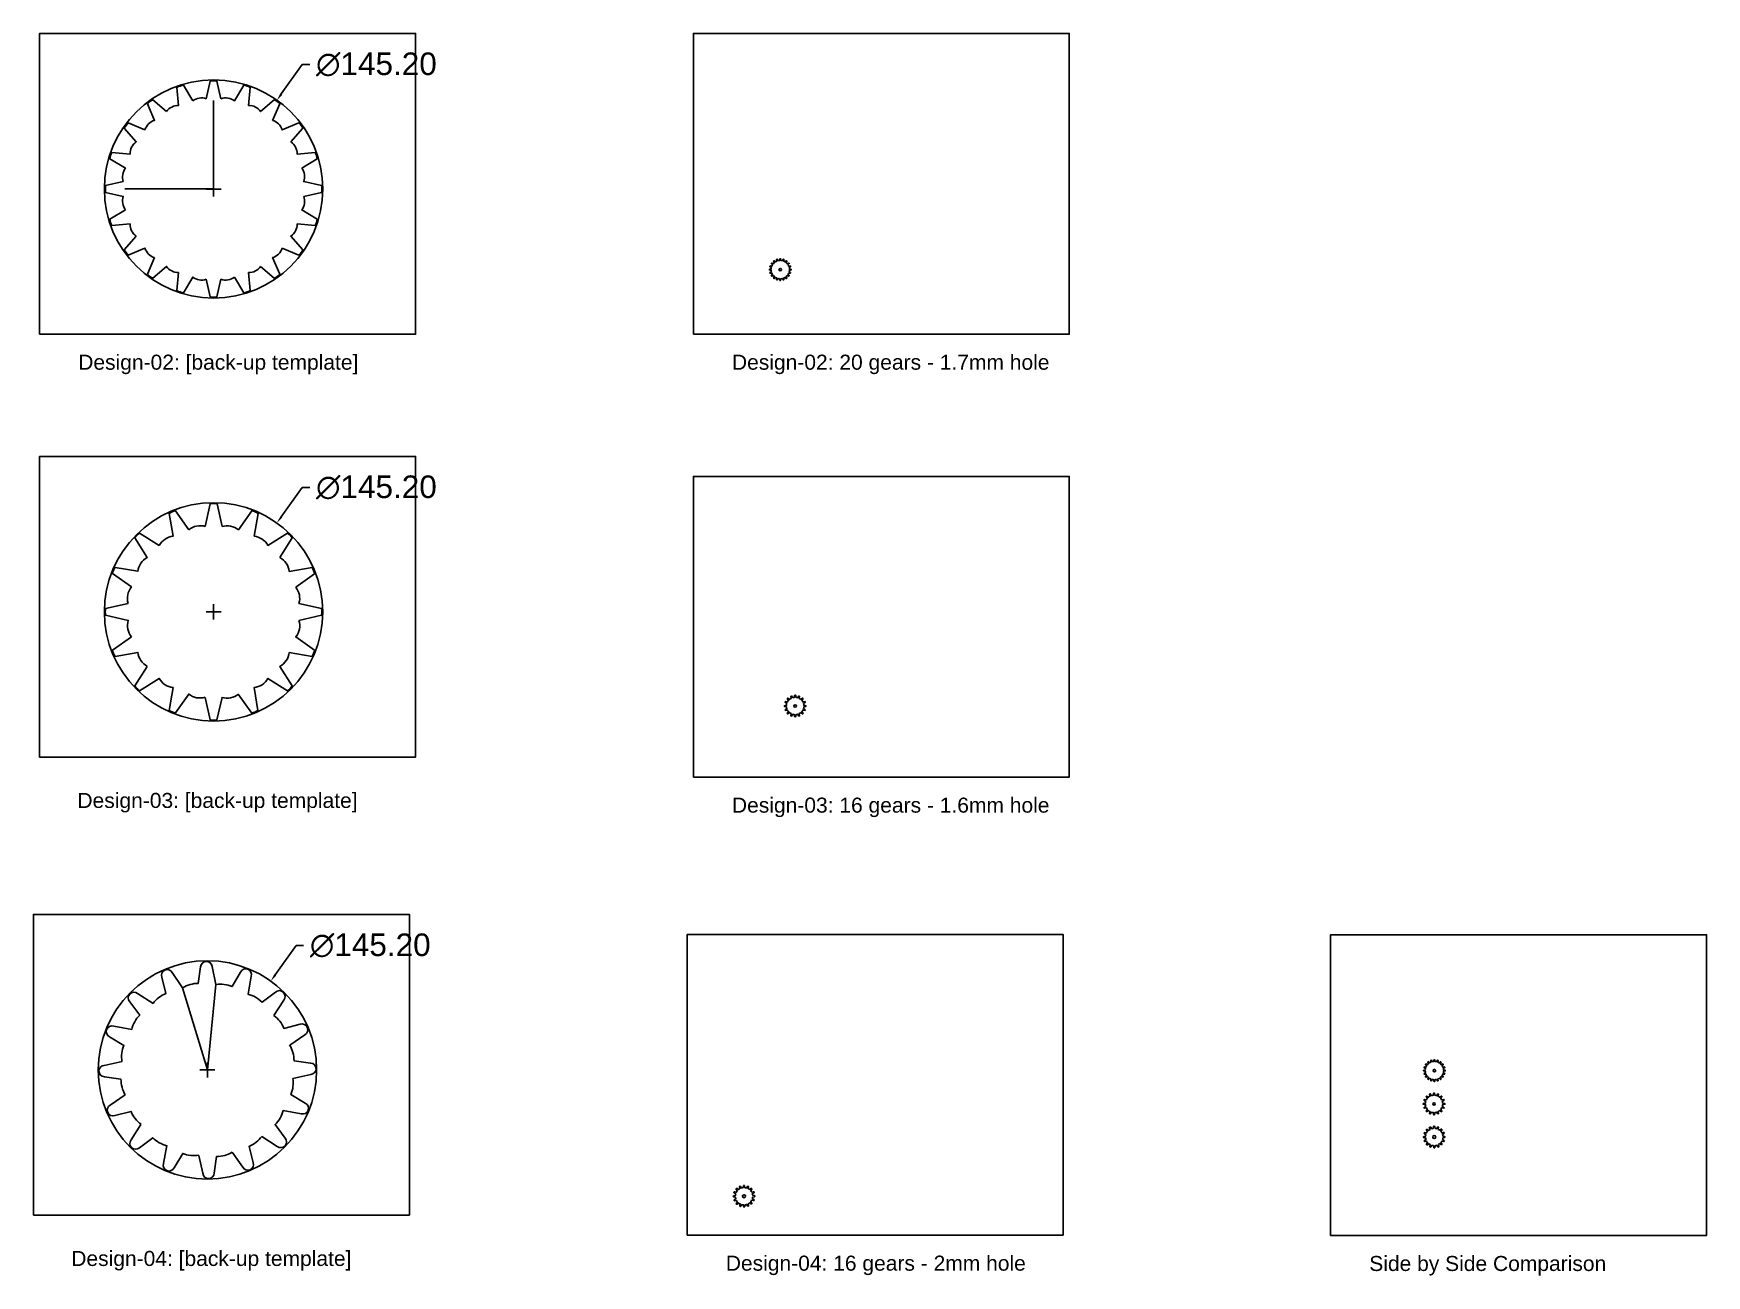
# Model space of a CAD drawing. Header units: millimetres. Extents: x 332 to 1445, y -425 to 401.
import ezdxf

# ---------------------------------------------------------------- set-up
doc = ezdxf.new("R2010")
doc.units = ezdxf.units.MM
doc.header["$MEASUREMENT"] = 0
doc.layers.get('0').update_dxf_attribs({"color": 6})
doc.layers.add('Draw_01', color=5, linetype='Continuous')
doc.layers.add('Servo_9g', color=3, linetype='Continuous')
doc.styles.get("Standard").update_dxf_attribs({"font": 'arial.ttf'})
doc.dimstyles.get("Standard").update_dxf_attribs({"dimtxt": 15, "dimasz": 5, "dimexe": 2, "dimexo": 1, "dimgap": 5, "dimtad": 0, "dimtih": 1, "dimtoh": 1, "dimdec": 1, "dimzin": 0, "dimdsep": 46, "dimtxsty": 'Standard', "dimcen": 5, "dimadec": 0, "dimazin": 0, "dimtfac": 1, "dimtdec": 1, "dimtofl": 0, "dimtmove": 0, "dimatfit": 3, "dimfxl": 1, "dimtolj": 1, "dimtzin": 0, "dimarcsym": 0})

# ---------------------------------------------------------------- blocks, each defined once
blk = doc.blocks.new('*D2')
at = {"layer": 'Defpoints', "color": 0, "transparency": 16777216}
for p in [(494, 357.1), (409.8, 238.9)]:
    blk.add_point(p, dxfattribs=at)
at = {"layer": 'Draw_01', "color": 0, "lineweight": -2, "transparency": 16777216}
for p, q in [((510.9, 380.8), (496.9, 361.2)), ((515.9, 380.8), (510.9, 380.8)), ((451.9, 293), (451.9, 303)), ((446.9, 298), (456.9, 298))]:
    blk.add_line(p, q, dxfattribs=at)
at = {"layer": 'Draw_01', "color": 0, "transparency": 16777216}
blk.add_solid([(496.3, 361.7), (497.6, 360.7), (494, 357.1)], dxfattribs=at)
at = {"layer": 'Draw_01', "color": 0, "transparency": 16777216, "insert": (560.2, 380.8), "char_height": 15, "attachment_point": 5}
blk.add_mtext('\\A1;∅145.20', dxfattribs=at)
blk = doc.blocks.new('*D9')
at = {"layer": 'Defpoints', "color": 0, "transparency": 16777216}
for p in [(494, 75.9), (409.8, -42.4)]:
    blk.add_point(p, dxfattribs=at)
at = {"layer": 'Draw_01', "color": 0, "lineweight": -2, "transparency": 16777216}
for p, q in [((510.9, 99.5), (496.9, 79.9)), ((515.9, 99.5), (510.9, 99.5)), ((446.9, 16.8), (456.9, 16.8)), ((451.9, 11.8), (451.9, 21.8))]:
    blk.add_line(p, q, dxfattribs=at)
at = {"layer": 'Draw_01', "color": 0, "transparency": 16777216}
blk.add_solid([(496.3, 80.4), (497.6, 79.5), (494, 75.9)], dxfattribs=at)
at = {"layer": 'Draw_01', "color": 0, "transparency": 16777216, "insert": (560.2, 99.5), "char_height": 15, "attachment_point": 5}
blk.add_mtext('\\A1;∅145.20', dxfattribs=at)
blk = doc.blocks.new('*U11')
at = {"layer": 'Servo_9g'}
blk.add_lwpolyline([(11.1, -6.5), (7.7, 8.5, 0.09334), (3.2, 8.5), (-0.2, -6.5, 0.246112), (-11.1, -8.7)], format="xyb", dxfattribs=at)
blk = doc.blocks.new('*U12')
at = {"layer": 'Servo_9g', "color": 0, "linetype": 'ByBlock', "lineweight": -2, "transparency": 16777216}
for p, rotation in [((471.1, 77.3), 337.5000000000001), ((422.7, 73.2), 22.49999999999999), ((492.8, 65.4), 315.0000000000001), ((403.3, 57.7), 45.00000000000003), ((508.3, 46), 292.5000000000001), ((391.3, 36), 67.5), ((388.6, 11.3), 90.00000000000001), ((515.2, 22.2), 270), ((395.5, -12.5), 112.5), ((512.5, -2.5), 247.5000000000001), ((500.5, -24.2), 225.0000000000001), ((411, -31.9), 135), ((432.7, -43.8), 157.5), ((481.1, -39.7), 202.5000000000001), ((457.3, -46.6), 180)]:
    blk.add_blockref('*U11', p, dxfattribs=dict(at, rotation=rotation))
blk.add_blockref('*U11', (446.5, 80.1), dxfattribs=at)
blk = doc.blocks.new('*D17')
at = {"layer": 'Defpoints', "color": 0, "transparency": 16777216}
for p in [(490, -228.7), (405.7, -347)]:
    blk.add_point(p, dxfattribs=at)
at = {"layer": 'Draw_01', "color": 0, "lineweight": -2, "transparency": 16777216}
for p, q in [((506.8, -205.1), (492.9, -224.7)), ((511.8, -205.1), (506.8, -205.1)), ((442.8, -287.8), (452.8, -287.8)), ((447.8, -292.8), (447.8, -282.8))]:
    blk.add_line(p, q, dxfattribs=at)
at = {"layer": 'Draw_01', "color": 0, "transparency": 16777216}
blk.add_solid([(492.2, -224.2), (493.5, -225.1), (490, -228.7)], dxfattribs=at)
at = {"layer": 'Draw_01', "color": 0, "transparency": 16777216, "insert": (556.1, -205.1), "char_height": 15, "attachment_point": 5}
blk.add_mtext('\\A1;∅145.20', dxfattribs=at)
blk = doc.blocks.new('*U27')
at = {"layer": 'Servo_9g'}
blk.add_lwpolyline([(11.1, -6.6), (8.5, 5.3, 0.931487), (0.9, 5.1), (-0.7, -5.9, 0.139622), (-11.1, -8.8)], format="xyb", dxfattribs=at)
blk = doc.blocks.new('*U28')
at = {"layer": 'Servo_9g', "color": 0, "linetype": 'ByBlock', "lineweight": -2, "transparency": 16777216}
for p, rotation in [((418.5, -231.3), 22.50000000000002), ((467.1, -227.2), 337.5000000000001), ((399.1, -246.8), 45.00000000000001), ((488.8, -239.1), 315.0000000000001), ((387.1, -268.6), 67.50000000000003), ((504.4, -258.6), 292.5000000000001), ((511.3, -282.4), 270.0000000000001), ((384.4, -293.3), 90), ((508.5, -307.1), 247.5), ((391.3, -317.1), 112.5), ((406.8, -336.6), 135.0000000000001), ((496.5, -328.9), 225), ((477.1, -344.4), 202.5), ((428.5, -348.5), 157.5), ((453.2, -351.3), 180)]:
    blk.add_blockref('*U27', p, dxfattribs=dict(at, rotation=rotation))
blk.add_blockref('*U27', (442.4, -224.4), dxfattribs=at)

msp = doc.modelspace()

# ---------------------------------------------------------------- linework, layer by layer
for points in [[(336.199, 201.442), (336.199, 401.442), (586.199, 401.442), (586.199, 401.442), (586.199, 201.442)], [(770.982, 201.442), (770.982, 401.442), (1020.982, 401.442), (1020.982, 401.442), (1020.982, 201.442)], [(336.199, -79.813), (336.199, 120.187), (586.199, 120.187), (586.199, 120.187), (586.199, -79.813)], [(770.982, -93.129), (770.982, 106.871), (1020.982, 106.871), (1020.982, 106.871), (1020.982, -93.129)], [(332.108, -384.414), (332.108, -184.414), (582.108, -184.414), (582.108, -184.414), (582.108, -384.414)], [(766.891, -397.73), (766.891, -197.73), (1016.891, -197.73), (1016.891, -197.73), (1016.891, -397.73)], [(1194.828, -397.947), (1194.828, -197.947), (1444.828, -197.947), (1444.828, -197.947), (1444.828, -397.947)]]:
    msp.add_lwpolyline(points, close=True)
at = {"layer": 'Servo_9g'}
for q in [(451.899, 356.919), (392.987, 298.007)]:
    msp.add_line((451.899, 298.007), q, dxfattribs=at)
at = {"layer": 'Servo_9g', "color": 4}
for q in [(431.297, -233.2), (453.467, -231.041)]:
    msp.add_line((447.808, -287.849), q, dxfattribs=at)
at = {"layer": 'Servo_9g'}
for points in [[(456.829, 358.031), (454.164, 369.783, 0.09335144), (449.632, 369.782), (446.969, 358.03, 0.25167226), (438.039, 356.617)], [(420.606, 349.466), (411.542, 357.406, 0.09335144), (407.876, 354.742), (412.63, 343.669, 0.25167226), (406.236, 337.277)], [(438.039, 356.617), (431.873, 366.97, 0.09335144), (427.563, 365.569), (428.662, 353.569, 0.25167226), (420.606, 349.466)], [(475.137, 353.57), (476.233, 365.57, 0.09335144), (471.923, 366.97), (465.759, 356.616, 0.25167226), (456.829, 358.031)], [(491.169, 343.67), (495.92, 354.744, 0.09335144), (492.254, 357.407), (483.192, 349.465, 0.25167226), (475.137, 353.57)], [(406.236, 337.277), (395.162, 342.028, 0.09335144), (392.499, 338.361), (400.441, 329.299, 0.25167226), (396.336, 321.244)], [(503.358, 329.3), (511.298, 338.364, 0.09335144), (508.634, 342.03), (497.561, 337.276, 0.25167226), (491.169, 343.67)], [(510.51, 311.867), (520.862, 318.033, 0.09335144), (519.461, 322.343), (507.462, 321.244, 0.25167226), (503.358, 329.3)], [(396.336, 321.244), (384.336, 322.34, 0.09335144), (382.936, 318.031), (393.29, 311.866, 0.25167226), (391.875, 302.937)], [(511.924, 293.077), (523.675, 295.742, 0.09335144), (523.675, 300.274), (511.923, 302.937, 0.25167226), (510.51, 311.867)], [(391.875, 302.937), (380.123, 300.271, 0.09335144), (380.123, 295.74), (391.876, 293.077, 0.25167226), (393.289, 284.147)], [(507.463, 274.769), (519.463, 273.673, 0.09335144), (520.863, 277.983), (510.509, 284.147, 0.25167226), (511.924, 293.077)], [(393.289, 284.147), (382.936, 277.98, 0.09335144), (384.337, 273.671), (396.337, 274.77, 0.25167226), (400.44, 266.714)], [(497.562, 258.737), (508.636, 253.986, 0.09335144), (511.3, 257.652), (503.357, 266.714, 0.25167226), (507.463, 274.769)], [(400.44, 266.714), (392.5, 257.65, 0.09335144), (395.164, 253.984), (406.237, 258.737, 0.25167226), (412.629, 252.344)], [(483.192, 246.548), (492.256, 238.607, 0.09335144), (495.922, 241.271), (491.169, 252.344, 0.25167226), (497.562, 258.737)], [(412.629, 252.344), (407.878, 241.269, 0.09335144), (411.545, 238.606), (420.607, 246.549, 0.25167226), (428.662, 242.443)], [(465.759, 239.396), (471.926, 229.044, 0.09335144), (476.235, 230.444), (475.136, 242.444, 0.25167226), (483.192, 246.548)], [(428.662, 242.443), (427.566, 230.443, 0.09335144), (431.875, 229.043), (438.04, 239.397, 0.25167226), (446.969, 237.982)], [(446.969, 237.982), (449.635, 226.23, 0.09335144), (454.166, 226.231), (456.829, 237.983, 0.25167226), (465.759, 239.396)]]:
    msp.add_lwpolyline(points, format="xyb", dxfattribs=at)
for points in [[(827.394, 250.248), (826.777, 251.283, 0.09335144), (826.346, 251.143), (826.456, 249.943, 0.25167226), (825.651, 249.532), (824.744, 250.326, 0.09335144), (824.378, 250.06), (824.853, 248.953, 0.25167226), (824.214, 248.314), (823.106, 248.789, 0.09335144), (822.84, 248.422), (823.634, 247.516, 0.25167226), (823.224, 246.71), (822.024, 246.82, 0.09335144), (821.884, 246.389), (822.919, 245.773, 0.25167226), (822.778, 244.88), (821.602, 244.613, 0.09335144), (821.602, 244.16), (822.778, 243.894, 0.25167226), (822.919, 243.001), (821.884, 242.384, 0.09335144), (822.024, 241.953), (823.224, 242.063, 0.25167226), (823.634, 241.257), (822.84, 240.351, 0.09335144), (823.106, 239.984), (824.214, 240.46, 0.25167226), (824.853, 239.82), (824.378, 238.713, 0.09335144), (824.745, 238.447), (825.651, 239.241, 0.25167226), (826.456, 238.83), (826.347, 237.63, 0.09335144), (826.778, 237.49), (827.394, 238.526, 0.25167226), (828.287, 238.384), (828.554, 237.209, 0.09335144), (829.007, 237.209), (829.273, 238.384, 0.25167226), (830.166, 238.526), (830.783, 237.49, 0.09335144), (831.214, 237.63), (831.104, 238.83, 0.25167226), (831.909, 239.241), (832.816, 238.447, 0.09335144), (833.182, 238.713), (832.707, 239.82, 0.25167226), (833.346, 240.46), (834.454, 239.984, 0.09335144), (834.72, 240.351), (833.926, 241.257, 0.25167226), (834.336, 242.063), (835.536, 241.953, 0.09335144), (835.676, 242.384), (834.641, 243.001, 0.25167226), (834.782, 243.894), (835.958, 244.16, 0.09335144), (835.958, 244.613), (834.782, 244.88, 0.25167226), (834.641, 245.773), (835.676, 246.389, 0.09335144), (835.536, 246.82), (834.336, 246.71, 0.25167226), (833.926, 247.516), (834.72, 248.422, 0.09335144), (834.453, 248.789), (833.346, 248.314, 0.25167226), (832.707, 248.953), (833.182, 250.06, 0.09335144), (832.815, 250.327), (831.909, 249.532, 0.25167226), (831.104, 249.943), (831.213, 251.143, 0.09335144), (830.782, 251.283), (830.166, 250.247, 0.25167226), (829.273, 250.389), (829.006, 251.564, 0.09335144), (828.553, 251.564), (828.287, 250.389, 0.25167226)], [(837.052, -40.371), (836.166, -39.118, 0.09333981), (835.747, -39.292), (836.007, -40.805, 0.24611161), (835.087, -41.419), (833.788, -40.601, 0.09333981), (833.468, -40.921), (834.286, -42.22, 0.24611161), (833.672, -43.139), (832.159, -42.88, 0.09333981), (831.985, -43.299), (833.239, -44.185, 0.24611161), (833.023, -45.27), (831.526, -45.61, 0.09333981), (831.526, -46.063), (833.023, -46.402, 0.24611161), (833.238, -47.487), (831.985, -48.374, 0.09333981), (832.159, -48.792), (833.672, -48.533, 0.24611161), (834.286, -49.453), (833.468, -50.751, 0.09333981), (833.788, -51.072), (835.087, -50.253, 0.24611161), (836.007, -50.868), (835.747, -52.381, 0.09333981), (836.166, -52.554), (837.052, -51.301, 0.24611161), (838.137, -51.517), (838.477, -53.014, 0.09333981), (838.93, -53.014), (839.269, -51.517, 0.24611161), (840.354, -51.301), (841.241, -52.554, 0.09333981), (841.66, -52.381), (841.4, -50.868, 0.24611161), (842.32, -50.253), (843.619, -51.072, 0.09333981), (843.939, -50.751), (843.12, -49.453, 0.24611161), (843.735, -48.533), (845.248, -48.792, 0.09333981), (845.421, -48.374), (844.168, -47.487, 0.24611161), (844.384, -46.402), (845.881, -46.063, 0.09333981), (845.881, -45.61), (844.384, -45.27, 0.24611161), (844.168, -44.185), (845.421, -43.299, 0.09333981), (845.248, -42.88), (843.735, -43.14, 0.24611161), (843.12, -42.22), (843.939, -40.921, 0.09333981), (843.618, -40.601), (842.32, -41.419, 0.24611161), (841.4, -40.804), (841.659, -39.292, 0.09333981), (841.241, -39.118), (840.354, -40.371, 0.24611161), (839.269, -40.155), (838.93, -38.659, 0.09333981), (838.477, -38.659), (838.137, -40.156, 0.24611161)], [(1262.45, -282.415), (1261.834, -281.38, 0.09335144), (1261.403, -281.52), (1261.513, -282.72, 0.25167226), (1260.707, -283.13), (1259.801, -282.336, 0.09335144), (1259.434, -282.602), (1259.909, -283.71, 0.25167226), (1259.27, -284.349), (1258.163, -283.874, 0.09335144), (1257.896, -284.24), (1258.691, -285.147, 0.25167226), (1258.28, -285.952), (1257.08, -285.843, 0.09335144), (1256.94, -286.273), (1257.975, -286.89, 0.25167226), (1257.834, -287.783), (1256.659, -288.049, 0.09335144), (1256.659, -288.503), (1257.834, -288.769, 0.25167226), (1257.975, -289.662), (1256.94, -290.279, 0.09335144), (1257.08, -290.709), (1258.28, -290.6, 0.25167226), (1258.691, -291.405), (1257.896, -292.312, 0.09335144), (1258.163, -292.678), (1259.27, -292.203, 0.25167226), (1259.909, -292.842), (1259.434, -293.95, 0.09335144), (1259.801, -294.216), (1260.707, -293.422, 0.25167226), (1261.513, -293.832), (1261.403, -295.032, 0.09335144), (1261.834, -295.172), (1262.45, -294.137, 0.25167226), (1263.343, -294.278), (1263.61, -295.453, 0.09335144), (1264.063, -295.453), (1264.329, -294.278, 0.25167226), (1265.222, -294.137), (1265.839, -295.172, 0.09335144), (1266.27, -295.032), (1266.16, -293.832, 0.25167226), (1266.966, -293.422), (1267.872, -294.216, 0.09335144), (1268.239, -293.949), (1267.763, -292.842, 0.25167226), (1268.403, -292.203), (1269.51, -292.678, 0.09335144), (1269.776, -292.311), (1268.982, -291.405, 0.25167226), (1269.393, -290.6), (1270.593, -290.709, 0.09335144), (1270.733, -290.278), (1269.697, -289.662, 0.25167226), (1269.839, -288.769), (1271.014, -288.502, 0.09335144), (1271.014, -288.049), (1269.839, -287.783, 0.25167226), (1269.697, -286.89), (1270.733, -286.273, 0.09335144), (1270.593, -285.842), (1269.393, -285.952, 0.25167226), (1268.982, -285.147), (1269.776, -284.24, 0.09335144), (1269.51, -283.874), (1268.403, -284.349, 0.25167226), (1267.763, -283.71), (1268.239, -282.602, 0.09335144), (1267.872, -282.336), (1266.966, -283.13, 0.25167226), (1266.16, -282.72), (1266.27, -281.52, 0.09335144), (1265.839, -281.38), (1265.222, -282.415, 0.25167226), (1264.329, -282.273), (1264.063, -281.098, 0.09335144), (1263.61, -281.098), (1263.343, -282.274, 0.25167226)], [(1261.948, -304.965), (1261.061, -303.712, 0.09333981), (1260.643, -303.885), (1260.902, -305.398, 0.24611161), (1259.982, -306.012), (1258.684, -305.194, 0.09333981), (1258.363, -305.515), (1259.182, -306.813, 0.24611161), (1258.567, -307.733), (1257.054, -307.474, 0.09333981), (1256.881, -307.892), (1258.134, -308.778, 0.24611161), (1257.918, -309.864), (1256.421, -310.203, 0.09333981), (1256.421, -310.656), (1257.918, -310.995, 0.24611161), (1258.134, -312.081), (1256.881, -312.967, 0.09333981), (1257.055, -313.386), (1258.567, -313.126, 0.24611161), (1259.182, -314.046), (1258.364, -315.345, 0.09333981), (1258.684, -315.665), (1259.982, -314.847, 0.24611161), (1260.902, -315.461), (1260.643, -316.974, 0.09333981), (1261.062, -317.147), (1261.948, -315.894, 0.24611161), (1263.033, -316.11), (1263.373, -317.607, 0.09333981), (1263.826, -317.607), (1264.165, -316.11, 0.24611161), (1265.25, -315.894), (1266.137, -317.147, 0.09333981), (1266.555, -316.974), (1266.296, -315.461, 0.24611161), (1267.216, -314.847), (1268.514, -315.665, 0.09333981), (1268.835, -315.345), (1268.016, -314.046, 0.24611161), (1268.631, -313.126), (1270.144, -313.385, 0.09333981), (1270.317, -312.967), (1269.064, -312.081, 0.24611161), (1269.28, -310.995), (1270.777, -310.656, 0.09333981), (1270.777, -310.203), (1269.28, -309.864, 0.24611161), (1269.064, -308.778), (1270.317, -307.892, 0.09333981), (1270.143, -307.473), (1268.631, -307.733, 0.24611161), (1268.016, -306.813), (1268.834, -305.514, 0.09333981), (1268.514, -305.194), (1267.216, -306.013, 0.24611161), (1266.296, -305.398), (1266.555, -303.885, 0.09333981), (1266.136, -303.712), (1265.25, -304.965, 0.24611161), (1264.165, -304.749), (1263.825, -303.252, 0.09333981), (1263.372, -303.252), (1263.033, -304.749, 0.24611161)], [(1268.743, -335.163), (1269.947, -335.385, 0.93148707), (1270.223, -334.67), (1269.263, -334.101, 0.13962178), (1269.392, -333.032), (1270.589, -332.776, 0.93148707), (1270.571, -332.011), (1269.466, -331.852, 0.13962178), (1269.177, -330.815), (1270.185, -330.121, 0.93148707), (1269.875, -329.42), (1268.793, -329.697, 0.13962178), (1268.129, -328.849), (1268.795, -327.822, 0.93148707), (1268.241, -327.293), (1267.347, -327.963, 0.13962178), (1266.409, -327.434), (1266.631, -326.23, 0.93148707), (1265.916, -325.954), (1265.347, -326.915, 0.13962178), (1264.278, -326.785), (1264.022, -325.588, 0.93148707), (1263.257, -325.606), (1263.098, -326.711, 0.13962178), (1262.061, -327.001), (1261.367, -325.993, 0.93148707), (1260.666, -326.302), (1260.943, -327.384, 0.13962178), (1260.095, -328.049), (1259.068, -327.383, 0.93148707), (1258.539, -327.937), (1259.209, -328.831, 0.13962178), (1258.68, -329.769), (1257.476, -329.547, 0.93148707), (1257.2, -330.261), (1258.16, -330.83, 0.13962178), (1258.031, -331.9), (1256.834, -332.155, 0.93148707), (1256.852, -332.921), (1257.957, -333.079, 0.13962178), (1258.247, -334.117), (1257.239, -334.811, 0.93148707), (1257.548, -335.511), (1258.63, -335.235, 0.13962178), (1259.295, -336.082), (1258.629, -337.109, 0.93148707), (1259.183, -337.638), (1260.077, -336.969, 0.13962178), (1261.015, -337.498), (1260.793, -338.701, 0.93148707), (1261.507, -338.978), (1262.076, -338.017, 0.13962178), (1263.146, -338.147), (1263.401, -339.344, 0.93148707), (1264.167, -339.326), (1264.325, -338.22, 0.13962178), (1265.363, -337.931), (1266.057, -338.939, 0.93148707), (1266.757, -338.629), (1266.481, -337.547, 0.13962178), (1267.328, -336.883), (1268.355, -337.549, 0.93148707), (1268.884, -336.995), (1268.215, -336.101, 0.13962178)], [(809.742, -374.554), (810.946, -374.776, 0.93148707), (811.222, -374.062), (810.262, -373.493, 0.13962178), (810.391, -372.423), (811.588, -372.168, 0.93148707), (811.57, -371.402), (810.465, -371.244, 0.13962178), (810.175, -370.206), (811.183, -369.512, 0.93148707), (810.874, -368.812), (809.792, -369.088, 0.13962178), (809.128, -368.241), (809.793, -367.214, 0.93148707), (809.239, -366.685), (808.346, -367.354, 0.13962178), (807.407, -366.825), (807.629, -365.622, 0.93148707), (806.915, -365.345), (806.346, -366.306, 0.13962178), (805.276, -366.176), (805.021, -364.979, 0.93148707), (804.255, -364.997), (804.097, -366.103, 0.13962178), (803.059, -366.392), (802.365, -365.384, 0.93148707), (801.665, -365.694), (801.941, -366.776, 0.13962178), (801.094, -367.44), (800.067, -366.774, 0.93148707), (799.538, -367.328), (800.208, -368.222, 0.13962178), (799.679, -369.16), (798.475, -368.938, 0.93148707), (798.199, -369.653), (799.159, -370.222, 0.13962178), (799.03, -371.291), (797.833, -371.547, 0.93148707), (797.851, -372.312), (798.956, -372.471, 0.13962178), (799.245, -373.508), (798.237, -374.202, 0.93148707), (798.547, -374.903), (799.629, -374.626, 0.13962178), (800.293, -375.474), (799.627, -376.501, 0.93148707), (800.182, -377.03), (801.075, -376.36, 0.13962178), (802.014, -376.889), (801.791, -378.093, 0.93148707), (802.506, -378.369), (803.075, -377.408, 0.13962178), (804.144, -377.538), (804.4, -378.735, 0.93148707), (805.165, -378.717), (805.324, -377.612, 0.13962178), (806.361, -377.322), (807.055, -378.33, 0.93148707), (807.756, -378.021), (807.479, -376.939, 0.13962178), (808.327, -376.274), (809.354, -376.94, 0.93148707), (809.883, -376.386), (809.213, -375.492, 0.13962178)]]:
    msp.add_lwpolyline(points, format="xyb", close=True, dxfattribs=at)
for centre, radius in [((451.899, 298.007), 72.6), ((828.78, 244.387), 0.85), ((451.899, 16.751), 72.6), ((838.703, -45.836), 0.8), ((447.808, -287.849), 72.6), ((1263.836, -288.276), 0.85), ((1263.599, -310.43), 0.8), ((1263.712, -332.466), 1), ((804.71, -371.857), 1)]:
    msp.add_circle(centre, radius, dxfattribs=at)

# ---------------------------------------------------------------- block references
for name in ['*U12', '*U28']:
    msp.add_blockref(name, (0, 0), dxfattribs=at)

# ---------------------------------------------------------------- texts
at = {"layer": 'Draw_01', "color": 1}
for s, p in [('Design-02: [back-up template]', (361.872, 177.823)), ('Design-02: 20 gears - 1.7mm hole', (796.655, 177.823)), ('Design-03: [back-up template]', (361.341, -113.621)), ('Design-03: 16 gears - 1.6mm hole', (796.655, -116.748)), ('Design-04: [back-up template]', (357.25, -418.222)), ('Design-04: 16 gears - 2mm hole', (792.563, -421.349)), ('Side by Side Comparison', (1220.501, -421.566))]:
    msp.add_text(s, height=10, dxfattribs=at).set_placement(p)

# ---------------------------------------------------------------- dimensions: what is measured, and where the dimension line sits
at = {"layer": 'Draw_01'}
for p1, p2, picture, middle in [((409.753, 238.892), (494.045, 357.121), '*D2', (560.201, 380.805)), ((409.753, -42.363), (494.045, 75.866), '*D9', (560.201, 99.55)), ((405.662, -346.964), (489.953, -228.735), '*D17', (556.109, -205.051))]:
    dim = msp.add_diameter_dim_2p(p1=p1, p2=p2, dimstyle='Standard', override={"dimdec": 2}, dxfattribs=at)
    dim.commit()
    dim.dimension.update_dxf_attribs({"geometry": picture, "text_midpoint": middle, "dimtype": 163})

doc.saveas('drawing.dxf')
